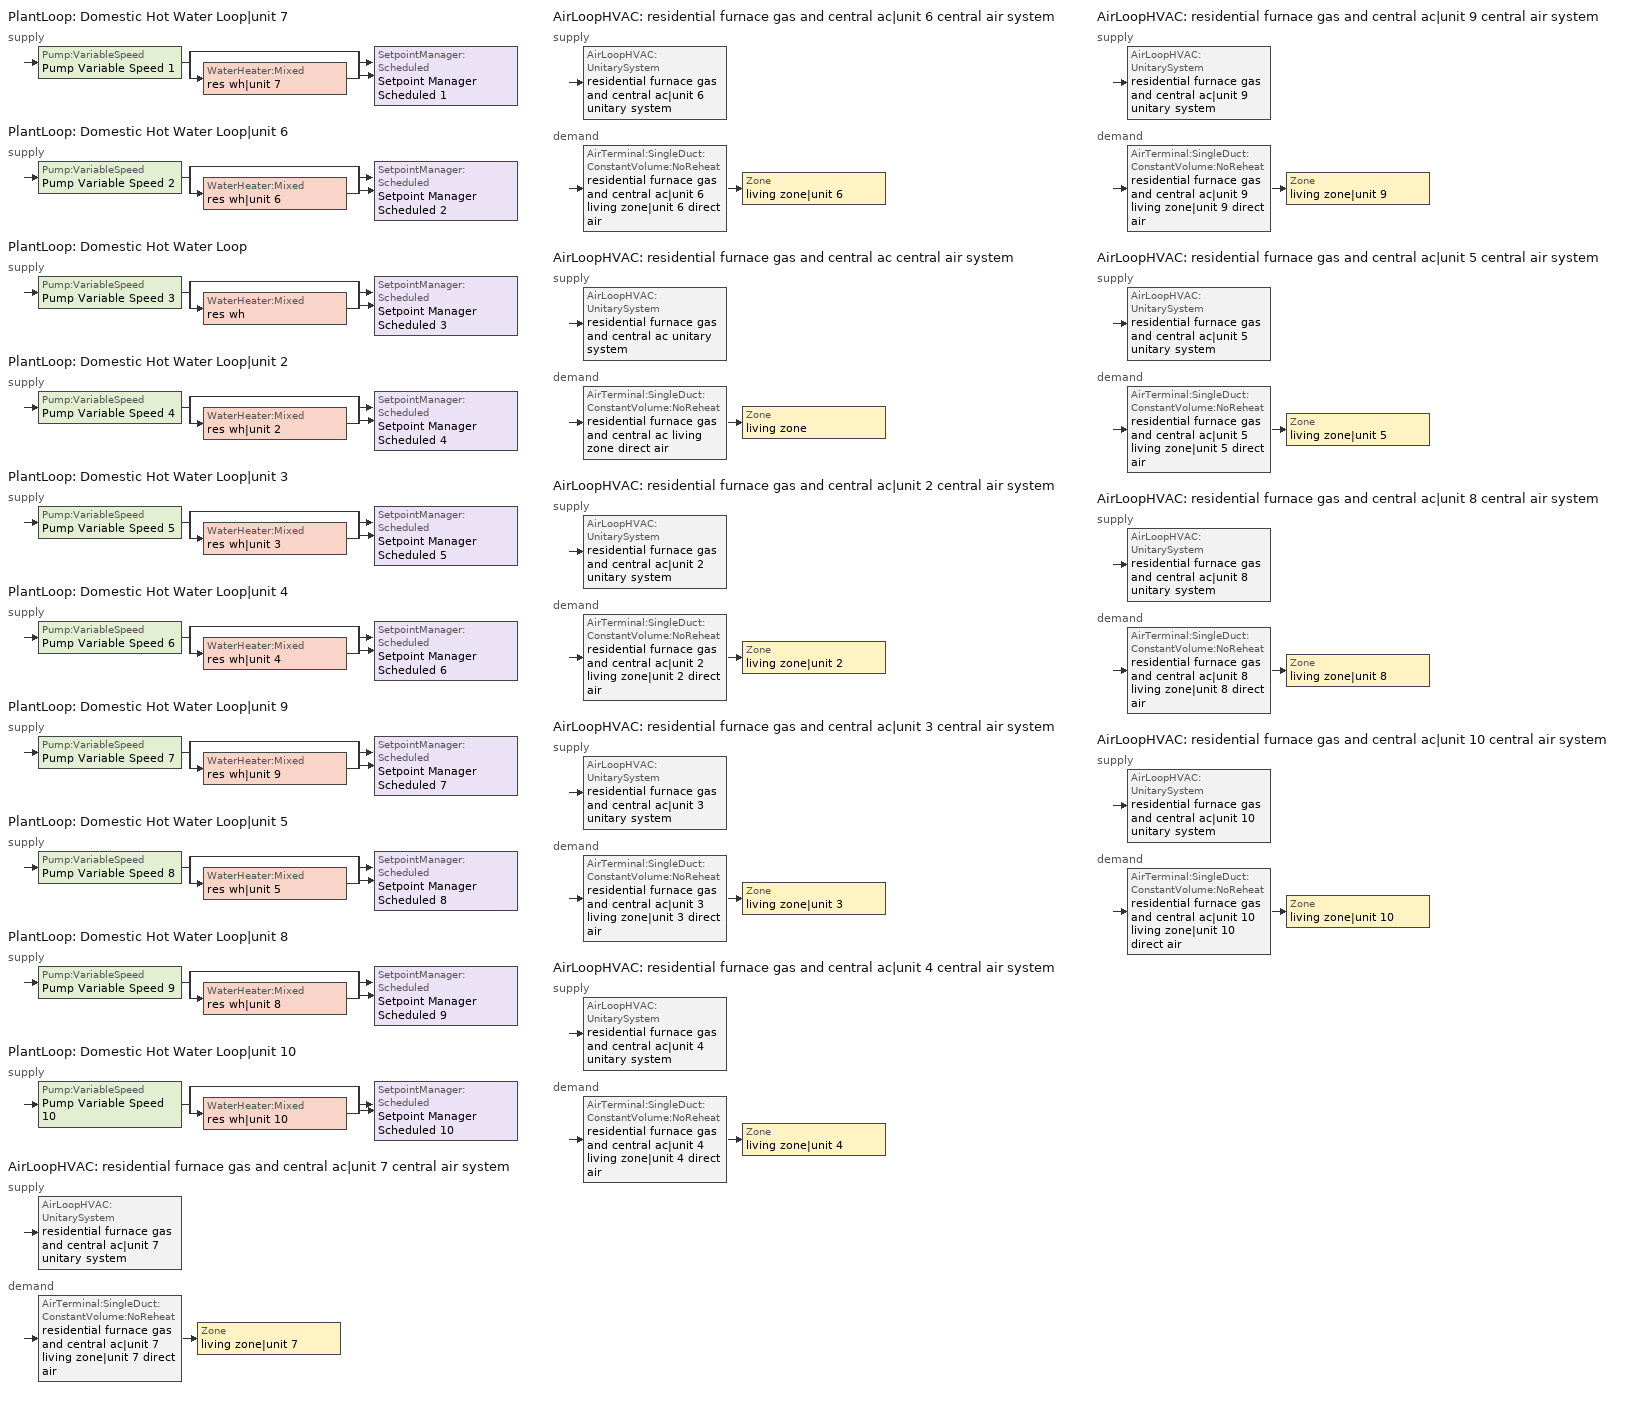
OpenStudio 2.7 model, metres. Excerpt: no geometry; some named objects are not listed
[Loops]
PlantLoop 'Domestic Hot Water Loop|unit 7'
 supply: Pump:VariableSpeed 'Pump Variable Speed 1' > split
  | bypass
  | WaterHeater:Mixed 'res wh|unit 7'
  join > SetpointManager:Scheduled 'Setpoint Manager Scheduled 1'
PlantLoop 'Domestic Hot Water Loop|unit 6'
 supply: Pump:VariableSpeed 'Pump Variable Speed 2' > split
  | bypass
  | WaterHeater:Mixed 'res wh|unit 6'
  join > SetpointManager:Scheduled 'Setpoint Manager Scheduled 2'
PlantLoop 'Domestic Hot Water Loop'
 supply: Pump:VariableSpeed 'Pump Variable Speed 3' > split
  | bypass
  | WaterHeater:Mixed 'res wh'
  join > SetpointManager:Scheduled 'Setpoint Manager Scheduled 3'
PlantLoop 'Domestic Hot Water Loop|unit 2'
 supply: Pump:VariableSpeed 'Pump Variable Speed 4' > split
  | bypass
  | WaterHeater:Mixed 'res wh|unit 2'
  join > SetpointManager:Scheduled 'Setpoint Manager Scheduled 4'
PlantLoop 'Domestic Hot Water Loop|unit 3'
 supply: Pump:VariableSpeed 'Pump Variable Speed 5' > split
  | bypass
  | WaterHeater:Mixed 'res wh|unit 3'
  join > SetpointManager:Scheduled 'Setpoint Manager Scheduled 5'
PlantLoop 'Domestic Hot Water Loop|unit 4'
 supply: Pump:VariableSpeed 'Pump Variable Speed 6' > split
  | bypass
  | WaterHeater:Mixed 'res wh|unit 4'
  join > SetpointManager:Scheduled 'Setpoint Manager Scheduled 6'
PlantLoop 'Domestic Hot Water Loop|unit 9'
 supply: Pump:VariableSpeed 'Pump Variable Speed 7' > split
  | bypass
  | WaterHeater:Mixed 'res wh|unit 9'
  join > SetpointManager:Scheduled 'Setpoint Manager Scheduled 7'
PlantLoop 'Domestic Hot Water Loop|unit 5'
 supply: Pump:VariableSpeed 'Pump Variable Speed 8' > split
  | bypass
  | WaterHeater:Mixed 'res wh|unit 5'
  join > SetpointManager:Scheduled 'Setpoint Manager Scheduled 8'
PlantLoop 'Domestic Hot Water Loop|unit 8'
 supply: Pump:VariableSpeed 'Pump Variable Speed 9' > split
  | bypass
  | WaterHeater:Mixed 'res wh|unit 8'
  join > SetpointManager:Scheduled 'Setpoint Manager Scheduled 9'
PlantLoop 'Domestic Hot Water Loop|unit 10'
 supply: Pump:VariableSpeed 'Pump Variable Speed 10' > split
  | bypass
  | WaterHeater:Mixed 'res wh|unit 10'
  join > SetpointManager:Scheduled 'Setpoint Manager Scheduled 10'
AirLoopHVAC 'residential furnace gas and central ac|unit 7 central air system'
 supply: AirLoopHVAC:UnitarySystem 'residential furnace gas and central ac|unit 7 unitary system'
 demand: AirTerminal:SingleDuct:ConstantVolume:NoReheat 'residential furnace gas and central ac|unit 7 living zone|unit 7 direct air' > Zone 'living zone|unit 7'
AirLoopHVAC 'residential furnace gas and central ac|unit 6 central air system'
 supply: AirLoopHVAC:UnitarySystem 'residential furnace gas and central ac|unit 6 unitary system'
 demand: AirTerminal:SingleDuct:ConstantVolume:NoReheat 'residential furnace gas and central ac|unit 6 living zone|unit 6 direct air' > Zone 'living zone|unit 6'
AirLoopHVAC 'residential furnace gas and central ac central air system'
 supply: AirLoopHVAC:UnitarySystem 'residential furnace gas and central ac unitary system'
 demand: AirTerminal:SingleDuct:ConstantVolume:NoReheat 'residential furnace gas and central ac living zone direct air' > Zone 'living zone'
AirLoopHVAC 'residential furnace gas and central ac|unit 2 central air system'
 supply: AirLoopHVAC:UnitarySystem 'residential furnace gas and central ac|unit 2 unitary system'
 demand: AirTerminal:SingleDuct:ConstantVolume:NoReheat 'residential furnace gas and central ac|unit 2 living zone|unit 2 direct air' > Zone 'living zone|unit 2'
AirLoopHVAC 'residential furnace gas and central ac|unit 3 central air system'
 supply: AirLoopHVAC:UnitarySystem 'residential furnace gas and central ac|unit 3 unitary system'
 demand: AirTerminal:SingleDuct:ConstantVolume:NoReheat 'residential furnace gas and central ac|unit 3 living zone|unit 3 direct air' > Zone 'living zone|unit 3'
AirLoopHVAC 'residential furnace gas and central ac|unit 4 central air system'
 supply: AirLoopHVAC:UnitarySystem 'residential furnace gas and central ac|unit 4 unitary system'
 demand: AirTerminal:SingleDuct:ConstantVolume:NoReheat 'residential furnace gas and central ac|unit 4 living zone|unit 4 direct air' > Zone 'living zone|unit 4'
AirLoopHVAC 'residential furnace gas and central ac|unit 9 central air system'
 supply: AirLoopHVAC:UnitarySystem 'residential furnace gas and central ac|unit 9 unitary system'
 demand: AirTerminal:SingleDuct:ConstantVolume:NoReheat 'residential furnace gas and central ac|unit 9 living zone|unit 9 direct air' > Zone 'living zone|unit 9'
AirLoopHVAC 'residential furnace gas and central ac|unit 5 central air system'
 supply: AirLoopHVAC:UnitarySystem 'residential furnace gas and central ac|unit 5 unitary system'
 demand: AirTerminal:SingleDuct:ConstantVolume:NoReheat 'residential furnace gas and central ac|unit 5 living zone|unit 5 direct air' > Zone 'living zone|unit 5'
AirLoopHVAC 'residential furnace gas and central ac|unit 8 central air system'
 supply: AirLoopHVAC:UnitarySystem 'residential furnace gas and central ac|unit 8 unitary system'
 demand: AirTerminal:SingleDuct:ConstantVolume:NoReheat 'residential furnace gas and central ac|unit 8 living zone|unit 8 direct air' > Zone 'living zone|unit 8'
AirLoopHVAC 'residential furnace gas and central ac|unit 10 central air system'
 supply: AirLoopHVAC:UnitarySystem 'residential furnace gas and central ac|unit 10 unitary system'
 demand: AirTerminal:SingleDuct:ConstantVolume:NoReheat 'residential furnace gas and central ac|unit 10 living zone|unit 10 direct air' > Zone 'living zone|unit 10'
[Sizing:Zone] Zone Cooling Design Supply Air Temperature Input Method=SupplyAirTemperature; Zone Cooling Design Supply Air Temperature {C}=14; Zone Cooling Design Supply Air Temperature Difference {deltaC}=11.11; Zone Heating Design Supply Air Temperature Input Method=SupplyAirTemperature; Zone Heating Design Supply Air Temperature {C}=40; Zone Heating Design Supply Air Temperature Difference {deltaC}=11.11; Zone Cooling Design Supply Air Humidity Ratio {kg-H2O/kg-air}=0.0085; Zone Heating Design Supply Air Humidity Ratio {kg-H2O/kg-air}=0.008; Cooling Design Air Flow Method=DesignDay; Heating Design Air Flow Method=DesignDay; Account for Dedicated Outdoor Air System=No; Dedicated Outdoor Air System Control Strategy=NeutralSupplyAir; Dedicated Outdoor Air Low Setpoint Temperature for Design {C}=autosize; Dedicated Outdoor Air High Setpoint Temperature for Design {C}=autosize
living zone; living zone|unit 2; living zone|unit 3; living zone|unit 4; living zone|unit 5; living zone|unit 6; living zone|unit 7; living zone|unit 8; living zone|unit 9; living zone|unit 10
[Zone equipment]
living zone: residential furnace gas and central ac living zone direct air
living zone|unit 2: residential furnace gas and central ac|unit 2 living zone|unit 2 direct air
living zone|unit 3: residential furnace gas and central ac|unit 3 living zone|unit 3 direct air
living zone|unit 4: residential furnace gas and central ac|unit 4 living zone|unit 4 direct air
living zone|unit 5: residential furnace gas and central ac|unit 5 living zone|unit 5 direct air
living zone|unit 6: residential furnace gas and central ac|unit 6 living zone|unit 6 direct air
living zone|unit 7: residential furnace gas and central ac|unit 7 living zone|unit 7 direct air
living zone|unit 8: residential furnace gas and central ac|unit 8 living zone|unit 8 direct air
living zone|unit 9: residential furnace gas and central ac|unit 9 living zone|unit 9 direct air
living zone|unit 10: residential furnace gas and central ac|unit 10 living zone|unit 10 direct air
[PlantLoop] Glycol Concentration=0; Maximum Loop Flow Rate {m3/s}=0.01; Plant Loop Volume {m3}=0.003; Load Distribution Scheme=Optimal
Domestic Hot Water Loop|unit 7; Domestic Hot Water Loop|unit 6; Domestic Hot Water Loop; Domestic Hot Water Loop|unit 2; Domestic Hot Water Loop|unit 3; Domestic Hot Water Loop|unit 4; Domestic Hot Water Loop|unit 9; Domestic Hot Water Loop|unit 5; Domestic Hot Water Loop|unit 8; Domestic Hot Water Loop|unit 10
[Sizing:Plant] Loop Type=Heating; Design Loop Exit Temperature {C}=52.6667; Loop Design Temperature Difference {deltaC}=5.55556; Sizing Option=NonCoincident; Zone Timesteps in Averaging Window=1; Coincident Sizing Factor Mode=None
Domestic Hot Water Loop|unit 7; Domestic Hot Water Loop|unit 6; Domestic Hot Water Loop; Domestic Hot Water Loop|unit 2; Domestic Hot Water Loop|unit 3; Domestic Hot Water Loop|unit 4; Domestic Hot Water Loop|unit 9; Domestic Hot Water Loop|unit 5; Domestic Hot Water Loop|unit 8; Domestic Hot Water Loop|unit 10
[Pump:VariableSpeed] Rated Flow Rate {m3/s}=0.01; Rated Pump Head {Pa}=1; Rated Power Consumption {W}=0; Motor Efficiency=1; Fraction of Motor Inefficiencies to Fluid Stream=0; Coefficient 1 of the Part Load Performance Curve=0; Coefficient 2 of the Part Load Performance Curve=1; Coefficient 3 of the Part Load Performance Curve=0; Coefficient 4 of the Part Load Performance Curve=0; Pump Control Type=Intermittent; Skin Loss Radiative Fraction=0.5; Design Power Sizing Method=PowerPerFlowPerPressure; Design Electric Power per Unit Flow Rate {W/(m3/s)}=348701.1; Design Shaft Power per Unit Flow Rate per Unit Head {W-s/m3-Pa}=1.28205; Design Minimum Flow Rate Fraction=0
Pump Variable Speed 1; Pump Variable Speed 2; Pump Variable Speed 3; Pump Variable Speed 4; Pump Variable Speed 5; Pump Variable Speed 6; Pump Variable Speed 7; Pump Variable Speed 8; Pump Variable Speed 9; Pump Variable Speed 10
[SetpointManager:Scheduled] Control Variable=Temperature
Name | Schedule
Setpoint Manager Scheduled 1 | dhw temp
Setpoint Manager Scheduled 2 | dhw temp 1
Setpoint Manager Scheduled 3 | dhw temp 2
Setpoint Manager Scheduled 4 | dhw temp 3
Setpoint Manager Scheduled 5 | dhw temp 4
Setpoint Manager Scheduled 6 | dhw temp 5
Setpoint Manager Scheduled 7 | dhw temp 6
Setpoint Manager Scheduled 8 | dhw temp 7
Setpoint Manager Scheduled 9 | dhw temp 8
Setpoint Manager Scheduled 10 | dhw temp 9
[WaterHeater:Mixed] Tank Volume {m3}=0.107884; Deadband Temperature Difference {deltaC}=2; Maximum Temperature Limit {C}=99; Heater Control Type=Cycle; Heater Maximum Capacity {W}=11722.8; Heater Minimum Capacity {W}=0; Heater Fuel Type=NaturalGas; Heater Thermal Efficiency=0.773298; Off Cycle Parasitic Fuel Consumption Rate {W}=0; Off Cycle Parasitic Fuel Type=Electricity; Off Cycle Parasitic Heat Fraction to Tank=0; On Cycle Parasitic Fuel Consumption Rate {W}=0; On Cycle Parasitic Fuel Type=Electricity; On Cycle Parasitic Heat Fraction to Tank=0; Ambient Temperature Indicator=ThermalZone; Off Cycle Loss Coefficient to Ambient Temperature {W/K}=4.15693; Off Cycle Loss Fraction to Thermal Zone=0.64; On Cycle Loss Coefficient to Ambient Temperature {W/K}=4.15693; On Cycle Loss Fraction to Thermal Zone=1; Use Side Effectiveness=1; Source Side Effectiveness=1; Use Side Design Flow Rate {m3/s}=autosize; Source Side Design Flow Rate {m3/s}=autosize; Indirect Water Heating Recovery Time {hr}=1.5; Source Side Flow Control Mode=IndirectHeatPrimarySetpoint
Name | Setpoint Temperature Schedule | Ambient Temperature Thermal Zone
res wh|unit 7 | WH Setpoint Temp | living zone|unit 7
res wh|unit 6 | WH Setpoint Temp 1 | living zone|unit 6
res wh | WH Setpoint Temp 2 | living zone
res wh|unit 2 | WH Setpoint Temp 3 | living zone|unit 2
res wh|unit 3 | WH Setpoint Temp 4 | living zone|unit 3
res wh|unit 4 | WH Setpoint Temp 5 | living zone|unit 4
res wh|unit 9 | WH Setpoint Temp 6 | living zone|unit 9
res wh|unit 5 | WH Setpoint Temp 7 | living zone|unit 5
res wh|unit 8 | WH Setpoint Temp 8 | living zone|unit 8
res wh|unit 10 | WH Setpoint Temp 9 | living zone|unit 10
[Coil:Cooling:DX:SingleSpeed] Availability Schedule=residential cooling season; Rated Total Cooling Capacity {W}=autosize; Rated Sensible Heat Ratio=0.740403; Rated COP {W/W}=3.95054; Rated Air Flow Rate {m3/s}=autosize; Rated Evaporator Fan Power Per Volume Flow Rate {W/(m3/s)}=773.391; Nominal Time for Condensate Removal to Begin {s}=1000; Ratio of Initial Moisture Evaporation Rate and Steady State Latent Capacity=1.5; Maximum Cycling Rate {cycles/hr}=3; Latent Capacity Time Constant {s}=45; Condenser Type=AirCooled; Evaporative Condenser Effectiveness=0; Evaporative Condenser Air Flow Rate {m3/s}=Autosize; Evaporative Condenser Pump Rated Power Consumption {W}=Autosize; Crankcase Heater Capacity {W}=0; Maximum Outdoor Dry-Bulb Temperature for Crankcase Heater Operation {C}=12.7778; Basin Heater Capacity {W/K}=0; Basin Heater Setpoint Temperature {C}=10
Name | Total Cooling Capacity Function of Temperature Curve | Total Cooling Capacity Function of Flow Fraction Curve | Energy Input Ratio Function of Temperature Curve | Energy Input Ratio Function of Flow Fraction Curve | Part Load Fraction Correlation Curve
residential central ac|unit 7 cooling coil | Cool-Cap-fT1 | Cool-Cap-fFF1 | Cool-EIR-fT1 | Cool-EIR-fFF1 | Cool-PLF-fPLR1
residential central ac|unit 6 cooling coil | Cool-Cap-fT1 1 | Cool-Cap-fFF1 1 | Cool-EIR-fT1 1 | Cool-EIR-fFF1 1 | Cool-PLF-fPLR1 1
residential central ac cooling coil | Cool-Cap-fT1 2 | Cool-Cap-fFF1 2 | Cool-EIR-fT1 2 | Cool-EIR-fFF1 2 | Cool-PLF-fPLR1 2
residential central ac|unit 2 cooling coil | Cool-Cap-fT1 3 | Cool-Cap-fFF1 3 | Cool-EIR-fT1 3 | Cool-EIR-fFF1 3 | Cool-PLF-fPLR1 3
residential central ac|unit 3 cooling coil | Cool-Cap-fT1 4 | Cool-Cap-fFF1 4 | Cool-EIR-fT1 4 | Cool-EIR-fFF1 4 | Cool-PLF-fPLR1 4
residential central ac|unit 4 cooling coil | Cool-Cap-fT1 5 | Cool-Cap-fFF1 5 | Cool-EIR-fT1 5 | Cool-EIR-fFF1 5 | Cool-PLF-fPLR1 5
residential central ac|unit 9 cooling coil | Cool-Cap-fT1 6 | Cool-Cap-fFF1 6 | Cool-EIR-fT1 6 | Cool-EIR-fFF1 6 | Cool-PLF-fPLR1 6
residential central ac|unit 5 cooling coil | Cool-Cap-fT1 7 | Cool-Cap-fFF1 7 | Cool-EIR-fT1 7 | Cool-EIR-fFF1 7 | Cool-PLF-fPLR1 7
residential central ac|unit 8 cooling coil | Cool-Cap-fT1 8 | Cool-Cap-fFF1 8 | Cool-EIR-fT1 8 | Cool-EIR-fFF1 8 | Cool-PLF-fPLR1 8
residential central ac|unit 10 cooling coil | Cool-Cap-fT1 9 | Cool-Cap-fFF1 9 | Cool-EIR-fT1 9 | Cool-EIR-fFF1 9 | Cool-PLF-fPLR1 9
[Coil:Heating:Gas] Availability Schedule=residential heating season; Gas Burner Efficiency=0.8; Nominal Capacity {W}=AutoSize; Parasitic Electric Load {W}=76; Parasitic Gas Load {W}=0; Fuel Type=NaturalGas
residential furnace gas|unit 7 heating coil; residential furnace gas|unit 6 heating coil; residential furnace gas heating coil; residential furnace gas|unit 2 heating coil; residential furnace gas|unit 3 heating coil; residential furnace gas|unit 4 heating coil; residential furnace gas|unit 9 heating coil; residential furnace gas|unit 5 heating coil; residential furnace gas|unit 8 heating coil; residential furnace gas|unit 10 heating coil
[Fan:OnOff] Availability Schedule=Always On Discrete; Fan Total Efficiency=0.75; Pressure Rise {Pa}=794.58; Maximum Flow Rate {m3/s}=autosize; Motor Efficiency=1; Motor In Airstream Fraction=1
Name | Fan Power Ratio Function of Speed Ratio Curve | Fan Efficiency Ratio Function of Speed Ratio Curve
residential furnace gas and central ac|unit 7 supply fan | Fan On Off Power Curve 10 | Fan On Off Efficiency Curve 10
residential furnace gas and central ac|unit 6 supply fan | Fan On Off Power Curve 11 | Fan On Off Efficiency Curve 11
residential furnace gas and central ac supply fan | Fan On Off Power Curve 12 | Fan On Off Efficiency Curve 12
residential furnace gas and central ac|unit 2 supply fan | Fan On Off Power Curve 13 | Fan On Off Efficiency Curve 13
residential furnace gas and central ac|unit 3 supply fan | Fan On Off Power Curve 14 | Fan On Off Efficiency Curve 14
residential furnace gas and central ac|unit 4 supply fan | Fan On Off Power Curve 15 | Fan On Off Efficiency Curve 15
residential furnace gas and central ac|unit 9 supply fan | Fan On Off Power Curve 16 | Fan On Off Efficiency Curve 16
residential furnace gas and central ac|unit 5 supply fan | Fan On Off Power Curve 17 | Fan On Off Efficiency Curve 17
residential furnace gas and central ac|unit 8 supply fan | Fan On Off Power Curve 18 | Fan On Off Efficiency Curve 18
residential furnace gas and central ac|unit 10 supply fan | Fan On Off Power Curve 19 | Fan On Off Efficiency Curve 19
[AirLoopHVAC:UnitarySystem] Control Type=Load; Dehumidification Control Type=None; Availability Schedule=Always On Discrete; Fan Placement=BlowThrough; Supply Air Fan Operating Mode Schedule=Always Off Discrete; DX Heating Coil Sizing Ratio=1; Use DOAS DX Cooling Coil=No; DOAS DX Cooling Coil Leaving Minimum Air Temperature {C}=2; Latent Load Control=SensibleOnlyLoadControl; Supply Air Flow Rate During Cooling Operation {m3/s}=autosize; Supply Air Flow Rate During Heating Operation {m3/s}=autosize; Supply Air Flow Rate When No Cooling or Heating is Required {m3/s}=0; Maximum Supply Air Temperature {C}=48.8889; Maximum Outdoor Dry-Bulb Temperature for Supplemental Heater Operation {C}=21; Maximum Cycling Rate {cycles/hr}=2.5; Heat Pump Time Constant {s}=60; Fraction of On-Cycle Power Use=0.01; Heat Pump Fan Delay Time {s}=60; Ancilliary On-Cycle Electric Power {W}=0; Ancilliary Off-Cycle Electric Power {W}=0
Name | Controlling Zone or Thermostat Location | Supply Fan | Heating Coil | Cooling Coil
residential furnace gas and central ac|unit 7 unitary system | living zone|unit 7 | residential furnace gas and central ac|unit 7 supply fan | residential furnace gas|unit 7 heating coil | residential central ac|unit 7 cooling coil
residential furnace gas and central ac|unit 6 unitary system | living zone|unit 6 | residential furnace gas and central ac|unit 6 supply fan | residential furnace gas|unit 6 heating coil | residential central ac|unit 6 cooling coil
residential furnace gas and central ac unitary system | living zone | residential furnace gas and central ac supply fan | residential furnace gas heating coil | residential central ac cooling coil
residential furnace gas and central ac|unit 2 unitary system | living zone|unit 2 | residential furnace gas and central ac|unit 2 supply fan | residential furnace gas|unit 2 heating coil | residential central ac|unit 2 cooling coil
residential furnace gas and central ac|unit 3 unitary system | living zone|unit 3 | residential furnace gas and central ac|unit 3 supply fan | residential furnace gas|unit 3 heating coil | residential central ac|unit 3 cooling coil
residential furnace gas and central ac|unit 4 unitary system | living zone|unit 4 | residential furnace gas and central ac|unit 4 supply fan | residential furnace gas|unit 4 heating coil | residential central ac|unit 4 cooling coil
residential furnace gas and central ac|unit 9 unitary system | living zone|unit 9 | residential furnace gas and central ac|unit 9 supply fan | residential furnace gas|unit 9 heating coil | residential central ac|unit 9 cooling coil
residential furnace gas and central ac|unit 5 unitary system | living zone|unit 5 | residential furnace gas and central ac|unit 5 supply fan | residential furnace gas|unit 5 heating coil | residential central ac|unit 5 cooling coil
residential furnace gas and central ac|unit 8 unitary system | living zone|unit 8 | residential furnace gas and central ac|unit 8 supply fan | residential furnace gas|unit 8 heating coil | residential central ac|unit 8 cooling coil
residential furnace gas and central ac|unit 10 unitary system | living zone|unit 10 | residential furnace gas and central ac|unit 10 supply fan | residential furnace gas|unit 10 heating coil | residential central ac|unit 10 cooling coil
[AirLoopHVAC] Availability Schedule=Always On Discrete; Design Supply Air Flow Rate {m3/s}=AutoSize
residential furnace gas and central ac|unit 7 central air system; residential furnace gas and central ac|unit 6 central air system; residential furnace gas and central ac central air system; residential furnace gas and central ac|unit 2 central air system; residential furnace gas and central ac|unit 3 central air system; residential furnace gas and central ac|unit 4 central air system; residential furnace gas and central ac|unit 9 central air system; residential furnace gas and central ac|unit 5 central air system; residential furnace gas and central ac|unit 8 central air system; residential furnace gas and central ac|unit 10 central air system
[Sizing:System] Type of Load to Size On=Sensible; Design Outdoor Air Flow Rate {m3/s}=Autosize; Central Heating Maximum System Air Flow Ratio=0.3; Preheat Design Temperature {C}=7; Preheat Design Humidity Ratio {kg-H2O/kg-Air}=0.008; Precool Design Temperature {C}=12.8; Precool Design Humidity Ratio {kg-H2O/kg-Air}=0.008; Central Cooling Design Supply Air Temperature {C}=12.8; Central Heating Design Supply Air Temperature {C}=16.7; Sizing Option=NonCoincident; 100% Outdoor Air in Cooling=Yes; 100% Outdoor Air in Heating=Yes; Central Cooling Design Supply Air Humidity Ratio {kg-H2O/kg-Air}=0.0085; Central Heating Design Supply Air Humidity Ratio {kg-H2O/kg-Air}=0.008; Cooling Design Air Flow Method=DesignDay; Cooling Design Air Flow Rate {m3/s}=0; Heating Design Air Flow Method=DesignDay; Heating Design Air Flow Rate {m3/s}=0; System Outdoor Air Method=ZoneSum; Zone Maximum Outdoor Air Fraction=1; Cooling Supply Air Flow Rate Per Floor Area {m3/s-m2}=0.00996765; Cooling Fraction of Autosized Cooling Supply Air Flow Rate=1; Cooling Supply Air Flow Rate Per Unit Cooling Capacity {m3/s-W}=3.94755e-05; Heating Supply Air Flow Rate Per Floor Area {m3/s-m2}=0.00996765; Heating Fraction of Autosized Heating Supply Air Flow Rate=1; Heating Fraction of Autosized Cooling Supply Air Flow Rate=1; Heating Supply Air Flow Rate Per Unit Heating Capacity {m3/s-W}=3.15882e-05; Cooling Design Capacity Method=CoolingDesignCapacity; Cooling Design Capacity {W}=autosize; Cooling Design Capacity Per Floor Area {W/m2}=234.7; Fraction of Autosized Cooling Design Capacity=1; Heating Design Capacity Method=HeatingDesignCapacity; Heating Design Capacity {W}=autosize; Heating Design Capacity Per Floor Area {W/m2}=157; Fraction of Autosized Heating Design Capacity=1; Central Cooling Capacity Control Method=OnOff
residential furnace gas and central ac|unit 7 central air system; residential furnace gas and central ac|unit 6 central air system; residential furnace gas and central ac central air system; residential furnace gas and central ac|unit 2 central air system; residential furnace gas and central ac|unit 3 central air system; residential furnace gas and central ac|unit 4 central air system; residential furnace gas and central ac|unit 9 central air system; residential furnace gas and central ac|unit 5 central air system; residential furnace gas and central ac|unit 8 central air system; residential furnace gas and central ac|unit 10 central air system
[AirTerminal:SingleDuct:ConstantVolume:NoReheat] Availability Schedule=Always On Discrete; Maximum Air Flow Rate {m3/s}=AutoSize
residential furnace gas and central ac|unit 7 living zone|unit 7 direct air; residential furnace gas and central ac|unit 6 living zone|unit 6 direct air; residential furnace gas and central ac living zone direct air; residential furnace gas and central ac|unit 2 living zone|unit 2 direct air; residential furnace gas and central ac|unit 3 living zone|unit 3 direct air; residential furnace gas and central ac|unit 4 living zone|unit 4 direct air; residential furnace gas and central ac|unit 9 living zone|unit 9 direct air; residential furnace gas and central ac|unit 5 living zone|unit 5 direct air; residential furnace gas and central ac|unit 8 living zone|unit 8 direct air; residential furnace gas and central ac|unit 10 living zone|unit 10 direct air
[EnergyManagementSystem:Sensor]
Name | Output Variable or Output Meter Index Key | Output Variable or Output Meter
res_af_7_tin_s | living zone|unit 7 | Zone Mean Air Temperature
res_af_7_tt_s | living zone|unit 7 | Zone Outdoor Air Drybulb Temperature
res_ds_7_win_s | living zone|unit 7 | Zone Mean Air Humidity Ratio
res_ds_7_fan_rtf_s | residential furnace gas and central ac|unit 7 supply fan | Fan Runtime Fraction
res_af_6_tin_s | living zone|unit 6 | Zone Mean Air Temperature
res_af_6_tt_s | living zone|unit 6 | Zone Outdoor Air Drybulb Temperature
res_ds_6_win_s | living zone|unit 6 | Zone Mean Air Humidity Ratio
res_ds_6_fan_rtf_s | residential furnace gas and central ac|unit 6 supply fan | Fan Runtime Fraction
res_af_1_tin_s | living zone | Zone Mean Air Temperature
res_af_1_tt_s | living zone | Zone Outdoor Air Drybulb Temperature
res_ds_1_win_s | living zone | Zone Mean Air Humidity Ratio
res_ds_1_fan_rtf_s | residential furnace gas and central ac supply fan | Fan Runtime Fraction
res_af_2_tin_s | living zone|unit 2 | Zone Mean Air Temperature
res_af_2_tt_s | living zone|unit 2 | Zone Outdoor Air Drybulb Temperature
res_ds_2_win_s | living zone|unit 2 | Zone Mean Air Humidity Ratio
res_ds_2_fan_rtf_s | residential furnace gas and central ac|unit 2 supply fan | Fan Runtime Fraction
res_af_3_tin_s | living zone|unit 3 | Zone Mean Air Temperature
res_af_3_tt_s | living zone|unit 3 | Zone Outdoor Air Drybulb Temperature
res_ds_3_win_s | living zone|unit 3 | Zone Mean Air Humidity Ratio
res_ds_3_fan_rtf_s | residential furnace gas and central ac|unit 3 supply fan | Fan Runtime Fraction
res_af_4_tin_s | living zone|unit 4 | Zone Mean Air Temperature
res_af_4_tt_s | living zone|unit 4 | Zone Outdoor Air Drybulb Temperature
res_ds_4_win_s | living zone|unit 4 | Zone Mean Air Humidity Ratio
res_ds_4_fan_rtf_s | residential furnace gas and central ac|unit 4 supply fan | Fan Runtime Fraction
res_af_9_tin_s | living zone|unit 9 | Zone Mean Air Temperature
res_af_9_tt_s | living zone|unit 9 | Zone Outdoor Air Drybulb Temperature
res_ds_9_win_s | living zone|unit 9 | Zone Mean Air Humidity Ratio
res_ds_9_fan_rtf_s | residential furnace gas and central ac|unit 9 supply fan | Fan Runtime Fraction
res_af_5_tin_s | living zone|unit 5 | Zone Mean Air Temperature
res_af_5_tt_s | living zone|unit 5 | Zone Outdoor Air Drybulb Temperature
res_ds_5_win_s | living zone|unit 5 | Zone Mean Air Humidity Ratio
res_ds_5_fan_rtf_s | residential furnace gas and central ac|unit 5 supply fan | Fan Runtime Fraction
res_af_8_tin_s | living zone|unit 8 | Zone Mean Air Temperature
res_af_8_tt_s | living zone|unit 8 | Zone Outdoor Air Drybulb Temperature
res_ds_8_win_s | living zone|unit 8 | Zone Mean Air Humidity Ratio
res_ds_8_fan_rtf_s | residential furnace gas and central ac|unit 8 supply fan | Fan Runtime Fraction
res_af_10_tin_s | living zone|unit 10 | Zone Mean Air Temperature
res_af_10_tt_s | living zone|unit 10 | Zone Outdoor Air Drybulb Temperature
res_ds_10_win_s | living zone|unit 10 | Zone Mean Air Humidity Ratio
res_ds_10_fan_rtf_s | residential furnace gas and central ac|unit 10 supply fan | Fan Runtime Fraction
[EnergyManagementSystem:Actuator]
Name | Actuated Component | Actuated Component Type | Actuated Component Control Type
res_ds_3_sup_lat_lk_to_lv_equip_act | res ds_3 sup lat lk to lv equip | OtherEquipment | Power Level
res_ds_3_sup_d_cn_to_lv_equip_act | res ds_3 sup d cn to lv equip | OtherEquipment | Power Level
res_ds_3_sup_d_cn_to_ah_equip_act | res ds_3 sup d cn to ah equip | OtherEquipment | Power Level
res_ds_3_ret_d_cn_to_pl_equip_act | res ds_3 ret d cn to pl equip | OtherEquipment | Power Level
res_ds_3_ret_d_cn_to_ah_equip_act | res ds_3 ret d cn to ah equip | OtherEquipment | Power Level
res_ds_3_sup_s_lk_to_ah_equip_act | res ds_3 sup s lk to ah equip | OtherEquipment | Power Level
res_ds_3_sup_lat_lk_to_ah_equip_act | res ds_3 sup lat lk to ah equip | OtherEquipment | Power Level
res_ds_3_ret_s_lk_equip_act | res ds_3 ret s lk equip | OtherEquipment | Power Level
res_ds_3_ret_lat_lk_equip_act | res ds_3 ret lat lk equip | OtherEquipment | Power Level
res_ds_3_ah_to_liv_mix_act | res ds_3 ah to liv mix | ZoneMixing | Air Exchange Flow Rate
res_ds_3_liv_to_ah_mix_act | res ds_3 liv to ah mix | ZoneMixing | Air Exchange Flow Rate
res_infil_3_house_fan_act | res infil_3 house fan | ElectricEquipment | Electric Power Level
res_infil_3_range_fan_act | res infil_3 range fan | ElectricEquipment | Electric Power Level
res_infil_3_bath_fan_act | res infil_3 bath fan | ElectricEquipment | Electric Power Level
res_infil_3_flow_act | res infil_3 flow | Zone Infiltration | Air Exchange Flow Rate
res_nv_4_flow_act | res nv_4 flow | Zone Infiltration | Air Exchange Flow Rate
res_ds_4_sup_s_lk_to_lv_equip_act | res ds_4 sup s lk to lv equip | OtherEquipment | Power Level
res_ds_4_sup_lat_lk_to_lv_equip_act | res ds_4 sup lat lk to lv equip | OtherEquipment | Power Level
res_ds_4_sup_d_cn_to_lv_equip_act | res ds_4 sup d cn to lv equip | OtherEquipment | Power Level
res_ds_4_sup_d_cn_to_ah_equip_act | res ds_4 sup d cn to ah equip | OtherEquipment | Power Level
res_ds_4_ret_d_cn_to_pl_equip_act | res ds_4 ret d cn to pl equip | OtherEquipment | Power Level
res_ds_4_ret_d_cn_to_ah_equip_act | res ds_4 ret d cn to ah equip | OtherEquipment | Power Level
res_ds_4_sup_s_lk_to_ah_equip_act | res ds_4 sup s lk to ah equip | OtherEquipment | Power Level
res_ds_4_sup_lat_lk_to_ah_equip_act | res ds_4 sup lat lk to ah equip | OtherEquipment | Power Level
res_ds_4_ret_s_lk_equip_act | res ds_4 ret s lk equip | OtherEquipment | Power Level
res_ds_4_ret_lat_lk_equip_act | res ds_4 ret lat lk equip | OtherEquipment | Power Level
res_ds_4_ah_to_liv_mix_act | res ds_4 ah to liv mix | ZoneMixing | Air Exchange Flow Rate
res_ds_4_liv_to_ah_mix_act | res ds_4 liv to ah mix | ZoneMixing | Air Exchange Flow Rate
res_infil_4_house_fan_act | res infil_4 house fan | ElectricEquipment | Electric Power Level
res_infil_4_range_fan_act | res infil_4 range fan | ElectricEquipment | Electric Power Level
res_infil_4_bath_fan_act | res infil_4 bath fan | ElectricEquipment | Electric Power Level
res_infil_4_flow_act | res infil_4 flow | Zone Infiltration | Air Exchange Flow Rate
res_nv_9_flow_act | res nv_9 flow | Zone Infiltration | Air Exchange Flow Rate
res_ds_9_sup_s_lk_to_lv_equip_act | res ds_9 sup s lk to lv equip | OtherEquipment | Power Level
res_ds_9_sup_lat_lk_to_lv_equip_act | res ds_9 sup lat lk to lv equip | OtherEquipment | Power Level
res_ds_9_sup_d_cn_to_lv_equip_act | res ds_9 sup d cn to lv equip | OtherEquipment | Power Level
res_ds_9_sup_d_cn_to_ah_equip_act | res ds_9 sup d cn to ah equip | OtherEquipment | Power Level
res_ds_9_ret_d_cn_to_pl_equip_act | res ds_9 ret d cn to pl equip | OtherEquipment | Power Level
res_ds_9_ret_d_cn_to_ah_equip_act | res ds_9 ret d cn to ah equip | OtherEquipment | Power Level
res_ds_9_sup_s_lk_to_ah_equip_act | res ds_9 sup s lk to ah equip | OtherEquipment | Power Level
res_ds_9_sup_lat_lk_to_ah_equip_act | res ds_9 sup lat lk to ah equip | OtherEquipment | Power Level
res_ds_9_ret_s_lk_equip_act | res ds_9 ret s lk equip | OtherEquipment | Power Level
res_ds_9_ret_lat_lk_equip_act | res ds_9 ret lat lk equip | OtherEquipment | Power Level
res_ds_9_ah_to_liv_mix_act | res ds_9 ah to liv mix | ZoneMixing | Air Exchange Flow Rate
res_ds_9_liv_to_ah_mix_act | res ds_9 liv to ah mix | ZoneMixing | Air Exchange Flow Rate
res_infil_9_house_fan_act | res infil_9 house fan | ElectricEquipment | Electric Power Level
res_infil_9_range_fan_act | res infil_9 range fan | ElectricEquipment | Electric Power Level
res_infil_9_bath_fan_act | res infil_9 bath fan | ElectricEquipment | Electric Power Level
res_infil_9_flow_act | res infil_9 flow | Zone Infiltration | Air Exchange Flow Rate
res_nv_5_flow_act | res nv_5 flow | Zone Infiltration | Air Exchange Flow Rate
res_ds_5_sup_s_lk_to_lv_equip_act | res ds_5 sup s lk to lv equip | OtherEquipment | Power Level
res_ds_5_sup_lat_lk_to_lv_equip_act | res ds_5 sup lat lk to lv equip | OtherEquipment | Power Level
res_ds_5_sup_d_cn_to_lv_equip_act | res ds_5 sup d cn to lv equip | OtherEquipment | Power Level
res_ds_5_sup_d_cn_to_ah_equip_act | res ds_5 sup d cn to ah equip | OtherEquipment | Power Level
res_ds_5_ret_d_cn_to_pl_equip_act | res ds_5 ret d cn to pl equip | OtherEquipment | Power Level
res_ds_5_ret_d_cn_to_ah_equip_act | res ds_5 ret d cn to ah equip | OtherEquipment | Power Level
res_ds_5_sup_s_lk_to_ah_equip_act | res ds_5 sup s lk to ah equip | OtherEquipment | Power Level
res_ds_5_sup_lat_lk_to_ah_equip_act | res ds_5 sup lat lk to ah equip | OtherEquipment | Power Level
res_ds_5_ret_s_lk_equip_act | res ds_5 ret s lk equip | OtherEquipment | Power Level
res_ds_5_ret_lat_lk_equip_act | res ds_5 ret lat lk equip | OtherEquipment | Power Level
res_ds_5_ah_to_liv_mix_act | res ds_5 ah to liv mix | ZoneMixing | Air Exchange Flow Rate
res_ds_5_liv_to_ah_mix_act | res ds_5 liv to ah mix | ZoneMixing | Air Exchange Flow Rate
res_infil_5_house_fan_act | res infil_5 house fan | ElectricEquipment | Electric Power Level
res_infil_5_range_fan_act | res infil_5 range fan | ElectricEquipment | Electric Power Level
res_infil_5_bath_fan_act | res infil_5 bath fan | ElectricEquipment | Electric Power Level
res_infil_5_flow_act | res infil_5 flow | Zone Infiltration | Air Exchange Flow Rate
res_nv_8_flow_act | res nv_8 flow | Zone Infiltration | Air Exchange Flow Rate
res_ds_8_sup_s_lk_to_lv_equip_act | res ds_8 sup s lk to lv equip | OtherEquipment | Power Level
res_ds_8_sup_lat_lk_to_lv_equip_act | res ds_8 sup lat lk to lv equip | OtherEquipment | Power Level
res_ds_8_sup_d_cn_to_lv_equip_act | res ds_8 sup d cn to lv equip | OtherEquipment | Power Level
res_ds_8_sup_d_cn_to_ah_equip_act | res ds_8 sup d cn to ah equip | OtherEquipment | Power Level
res_ds_8_ret_d_cn_to_pl_equip_act | res ds_8 ret d cn to pl equip | OtherEquipment | Power Level
res_ds_8_ret_d_cn_to_ah_equip_act | res ds_8 ret d cn to ah equip | OtherEquipment | Power Level
res_ds_8_sup_s_lk_to_ah_equip_act | res ds_8 sup s lk to ah equip | OtherEquipment | Power Level
res_ds_8_sup_lat_lk_to_ah_equip_act | res ds_8 sup lat lk to ah equip | OtherEquipment | Power Level
res_ds_8_ret_s_lk_equip_act | res ds_8 ret s lk equip | OtherEquipment | Power Level
res_ds_8_ret_lat_lk_equip_act | res ds_8 ret lat lk equip | OtherEquipment | Power Level
res_ds_8_ah_to_liv_mix_act | res ds_8 ah to liv mix | ZoneMixing | Air Exchange Flow Rate
res_ds_8_liv_to_ah_mix_act | res ds_8 liv to ah mix | ZoneMixing | Air Exchange Flow Rate
res_infil_8_house_fan_act | res infil_8 house fan | ElectricEquipment | Electric Power Level
res_infil_8_range_fan_act | res infil_8 range fan | ElectricEquipment | Electric Power Level
res_infil_8_bath_fan_act | res infil_8 bath fan | ElectricEquipment | Electric Power Level
res_infil_8_flow_act | res infil_8 flow | Zone Infiltration | Air Exchange Flow Rate
res_nv_10_flow_act | res nv_10 flow | Zone Infiltration | Air Exchange Flow Rate
res_ds_10_sup_s_lk_to_lv_equip_act | res ds_10 sup s lk to lv equip | OtherEquipment | Power Level
res_ds_10_sup_lat_lk_to_lv_equip_act | res ds_10 sup lat lk to lv equip | OtherEquipment | Power Level
res_ds_10_sup_d_cn_to_lv_equip_act | res ds_10 sup d cn to lv equip | OtherEquipment | Power Level
res_ds_10_sup_d_cn_to_ah_equip_act | res ds_10 sup d cn to ah equip | OtherEquipment | Power Level
res_ds_10_ret_d_cn_to_pl_equip_act | res ds_10 ret d cn to pl equip | OtherEquipment | Power Level
res_ds_10_ret_d_cn_to_ah_equip_act | res ds_10 ret d cn to ah equip | OtherEquipment | Power Level
res_ds_10_sup_s_lk_to_ah_equip_act | res ds_10 sup s lk to ah equip | OtherEquipment | Power Level
res_ds_10_sup_lat_lk_to_ah_equip_act | res ds_10 sup lat lk to ah equip | OtherEquipment | Power Level
res_ds_10_ret_s_lk_equip_act | res ds_10 ret s lk equip | OtherEquipment | Power Level
res_ds_10_ret_lat_lk_equip_act | res ds_10 ret lat lk equip | OtherEquipment | Power Level
res_ds_10_ah_to_liv_mix_act | res ds_10 ah to liv mix | ZoneMixing | Air Exchange Flow Rate
res_ds_10_liv_to_ah_mix_act | res ds_10 liv to ah mix | ZoneMixing | Air Exchange Flow Rate
res_infil_10_house_fan_act | res infil_10 house fan | ElectricEquipment | Electric Power Level
res_infil_10_range_fan_act | res infil_10 range fan | ElectricEquipment | Electric Power Level
res_infil_10_bath_fan_act | res infil_10 bath fan | ElectricEquipment | Electric Power Level
res_infil_10_flow_act | res infil_10 flow | Zone Infiltration | Air Exchange Flow Rate
[EnergyManagementSystem:Program]
res_nv_7_program: Set Tdiff = res_af_7_tin_s-res_af_7_tt_s; Set dT = (@Abs Tdiff); Set pt = (@RhFnTdbWPb res_af_7_tt_s res_nv_wt_s res_nv_pb_s); Set NVA = 0.0; Set Cs = 0.00017926040778923255; Set Cw = 8.70903777141566e-05; Set MNV = 0.6292632575999891; Set MHR = 0.0115; Set MRH = 0.7; Set temp1 = (res_nv_7_nva_s*NVA); Set SGNV = temp1*((((Cs*dT)+(Cw*(res_af_vw_s^2)))^0.5)/1000); If (res_nv_wt_s<MHR) && (pt<MRH) && (res_af_7_tin_s>res_nv_7_sp_s); Set temp2 = (res_af_7_tin_s-res_nv_7_sp_s); Set NVadj1 = temp2/(res_af_7_tin_s-res_af_7_tt_s); Set NVadj2 = (@Min NVadj1 1); Set NVadj3 = (@Max NVadj2 0); Set NVadj = SGNV*NVadj3; Set res_nv_7_flow_act = (@Min NVadj MNV); Else; Set res_nv_7_flow_act = 0; EndIf
res_ds_7_program: Set res_ds_7_ah_mfr = res_ds_7_ah_mfr_s; Set res_ds_7_fan_rtf = res_ds_7_fan_rtf_s; Set res_ds_7_ah_vfr = res_ds_7_ah_vfr_s; Set res_ds_7_ah_tt = res_ds_7_ah_tt_s; Set res_ds_7_ah_wt = res_ds_7_ah_wt_s; Set res_ds_7_ra_t = res_ds_7_ra_t_s; Set res_ds_7_ra_w = res_ds_7_ra_w_s; Set res_ds_7_ah_t = res_ds_7_ah_t_s; Set res_ds_7_ah_w = res_ds_7_ah_w_s; Run res_ds_7_lk_subrout; Set res_ds_7_sup_s_lk_to_lv_equip_act = res_ds_7_sup_s_lk_to_lv; Set res_ds_7_sup_lat_lk_to_lv_equip_act = res_ds_7_sup_lat_lk_to_lv; Set res_ds_7_sup_d_cn_to_lv_equip_act = res_ds_7_sup_d_cn_to_lv; Set res_ds_7_sup_d_cn_to_ah_equip_act = res_ds_7_sup_d_cn_to_ah; Set res_ds_7_sup_s_lk_to_ah_equip_act = res_ds_7_sup_s_lk_to_ah; Set res_ds_7_sup_lat_lk_to_ah_equip_act = res_ds_7_sup_lat_lk_to_ah; Set res_ds_7_ret_s_lk_equip_act = res_ds_7_ret_s_lk; Set res_ds_7_ret_lat_lk_equip_act = res_ds_7_ret_lat_lk; Set res_ds_7_ret_d_cn_to_pl_equip_act = res_ds_7_ret_d_cn_to_pl; Set res_ds_7_ret_d_cn_to_ah_equip_act = res_ds_7_ret_d_cn_to_ah; Set res_ds_7_ah_to_liv_mix_act = res_ds_7_ah_to_liv; Set res_ds_7_liv_to_ah_mix_act = res_ds_7_liv_to_ah
res_infil_7_program: Set p_m = 0.14; Set p_s = 0.22; Set s_m = 270; Set s_s = 370; Set z_m = 9.99744; Set z_s = 4.8768; Set f_t = (((s_m/z_m)^p_m)*((z_s/s_s)^p_s)); Set Tdiff = res_af_7_tin_s-res_af_7_tt_s; Set dT = @Abs Tdiff; Set c = 0.0249; Set Cs = 0.0871; Set Cw = 0.1284; Set n = 0.67; Set sft = (f_t*0.7000000000000001); Set temp1 = ((c*Cw)*((sft*res_af_vw_s)^(2*n)))^2; Set Qn = (((c*Cs*(dT^n))^2)+temp1)^0.5; Set Tdiff = res_af_7_tin_s-res_af_7_tt_s; Set dT = @Abs Tdiff; Set QWHV = res_infil_7_wh_sch_s*0.0; Set Qrange = res_infil_7_range_sch_s*0.0472; Set Qdryer = 0.0; Set Qbath = res_infil_7_bath_sch_s*0.0354; Set QhpwhOut = 0; Set QhpwhIn = 0; Set QductsOut = res_ds_7_lk_ret_fan_equiv; Set QductsIn = res_ds_7_lk_sup_fan_equiv; Set Qout = Qrange+Qbath+Qdryer+QhpwhOut+QductsOut; Set Qin = QWHV+QhpwhIn+QductsIn; Set Qu = @Abs (Qout- Qin); Set Qb = (@Min Qout Qin); Set faneff_wh = 1; Set res_infil_7_house_fan_act = (QWHV*300)/faneff_wh; Set faneff_sp = 0.4719474432000001; Set res_infil_7_range_fan_act = (Qrange*300)/faneff_sp; Set res_infil_7_bath_fan_act = (Qbath*300)/faneff_sp; Set Q_acctd_for_elsewhere = QhpwhOut+QhpwhIn+QductsOut+QductsIn; Set res_infil_7_flow_act = (((Qu^2)+(Qn^2))^0.5)-Q_acctd_for_elsewhere; Set res_infil_7_flow_act = (@Max res_infil_7_flow_act 0)
res_nv_6_program: Set Tdiff = res_af_6_tin_s-res_af_6_tt_s; Set dT = (@Abs Tdiff); Set pt = (@RhFnTdbWPb res_af_6_tt_s res_nv_wt_s res_nv_pb_s); Set NVA = 0.0; Set Cs = 0.00017926040778923255; Set Cw = 8.70903777141566e-05; Set MNV = 0.6292632576000066; Set MHR = 0.0115; Set MRH = 0.7; Set temp1 = (res_nv_6_nva_s*NVA); Set SGNV = temp1*((((Cs*dT)+(Cw*(res_af_vw_s^2)))^0.5)/1000); If (res_nv_wt_s<MHR) && (pt<MRH) && (res_af_6_tin_s>res_nv_6_sp_s); Set temp2 = (res_af_6_tin_s-res_nv_6_sp_s); Set NVadj1 = temp2/(res_af_6_tin_s-res_af_6_tt_s); Set NVadj2 = (@Min NVadj1 1); Set NVadj3 = (@Max NVadj2 0); Set NVadj = SGNV*NVadj3; Set res_nv_6_flow_act = (@Min NVadj MNV); Else; Set res_nv_6_flow_act = 0; EndIf
res_ds_6_program: Set res_ds_6_ah_mfr = res_ds_6_ah_mfr_s; Set res_ds_6_fan_rtf = res_ds_6_fan_rtf_s; Set res_ds_6_ah_vfr = res_ds_6_ah_vfr_s; Set res_ds_6_ah_tt = res_ds_6_ah_tt_s; Set res_ds_6_ah_wt = res_ds_6_ah_wt_s; Set res_ds_6_ra_t = res_ds_6_ra_t_s; Set res_ds_6_ra_w = res_ds_6_ra_w_s; Set res_ds_6_ah_t = res_ds_6_ah_t_s; Set res_ds_6_ah_w = res_ds_6_ah_w_s; Run res_ds_6_lk_subrout; Set res_ds_6_sup_s_lk_to_lv_equip_act = res_ds_6_sup_s_lk_to_lv; Set res_ds_6_sup_lat_lk_to_lv_equip_act = res_ds_6_sup_lat_lk_to_lv; Set res_ds_6_sup_d_cn_to_lv_equip_act = res_ds_6_sup_d_cn_to_lv; Set res_ds_6_sup_d_cn_to_ah_equip_act = res_ds_6_sup_d_cn_to_ah; Set res_ds_6_sup_s_lk_to_ah_equip_act = res_ds_6_sup_s_lk_to_ah; Set res_ds_6_sup_lat_lk_to_ah_equip_act = res_ds_6_sup_lat_lk_to_ah; Set res_ds_6_ret_s_lk_equip_act = res_ds_6_ret_s_lk; Set res_ds_6_ret_lat_lk_equip_act = res_ds_6_ret_lat_lk; Set res_ds_6_ret_d_cn_to_pl_equip_act = res_ds_6_ret_d_cn_to_pl; Set res_ds_6_ret_d_cn_to_ah_equip_act = res_ds_6_ret_d_cn_to_ah; Set res_ds_6_ah_to_liv_mix_act = res_ds_6_ah_to_liv; Set res_ds_6_liv_to_ah_mix_act = res_ds_6_liv_to_ah
res_infil_6_program: Set p_m = 0.14; Set p_s = 0.22; Set s_m = 270; Set s_s = 370; Set z_m = 9.99744; Set z_s = 4.8768; Set f_t = (((s_m/z_m)^p_m)*((z_s/s_s)^p_s)); Set Tdiff = res_af_6_tin_s-res_af_6_tt_s; Set dT = @Abs Tdiff; Set c = 0.0249; Set Cs = 0.0871; Set Cw = 0.1284; Set n = 0.67; Set sft = (f_t*0.7000000000000001); Set temp1 = ((c*Cw)*((sft*res_af_vw_s)^(2*n)))^2; Set Qn = (((c*Cs*(dT^n))^2)+temp1)^0.5; Set Tdiff = res_af_6_tin_s-res_af_6_tt_s; Set dT = @Abs Tdiff; Set QWHV = res_infil_6_wh_sch_s*0.0; Set Qrange = res_infil_6_range_sch_s*0.0472; Set Qdryer = 0.0; Set Qbath = res_infil_6_bath_sch_s*0.0354; Set QhpwhOut = 0; Set QhpwhIn = 0; Set QductsOut = res_ds_6_lk_ret_fan_equiv; Set QductsIn = res_ds_6_lk_sup_fan_equiv; Set Qout = Qrange+Qbath+Qdryer+QhpwhOut+QductsOut; Set Qin = QWHV+QhpwhIn+QductsIn; Set Qu = @Abs (Qout- Qin); Set Qb = (@Min Qout Qin); Set faneff_wh = 1; Set res_infil_6_house_fan_act = (QWHV*300)/faneff_wh; Set faneff_sp = 0.4719474432000001; Set res_infil_6_range_fan_act = (Qrange*300)/faneff_sp; Set res_infil_6_bath_fan_act = (Qbath*300)/faneff_sp; Set Q_acctd_for_elsewhere = QhpwhOut+QhpwhIn+QductsOut+QductsIn; Set res_infil_6_flow_act = (((Qu^2)+(Qn^2))^0.5)-Q_acctd_for_elsewhere; Set res_infil_6_flow_act = (@Max res_infil_6_flow_act 0)
res_nv_1_program: Set Tdiff = res_af_1_tin_s-res_af_1_tt_s; Set dT = (@Abs Tdiff); Set pt = (@RhFnTdbWPb res_af_1_tt_s res_nv_wt_s res_nv_pb_s); Set NVA = 0.0; Set Cs = 0.00017926040778923255; Set Cw = 8.70903777141566e-05; Set MNV = 0.6292632575999998; Set MHR = 0.0115; Set MRH = 0.7; Set temp1 = (res_nv_1_nva_s*NVA); Set SGNV = temp1*((((Cs*dT)+(Cw*(res_af_vw_s^2)))^0.5)/1000); If (res_nv_wt_s<MHR) && (pt<MRH) && (res_af_1_tin_s>res_nv_1_sp_s); Set temp2 = (res_af_1_tin_s-res_nv_1_sp_s); Set NVadj1 = temp2/(res_af_1_tin_s-res_af_1_tt_s); Set NVadj2 = (@Min NVadj1 1); Set NVadj3 = (@Max NVadj2 0); Set NVadj = SGNV*NVadj3; Set res_nv_1_flow_act = (@Min NVadj MNV); Else; Set res_nv_1_flow_act = 0; EndIf
[Schedule:Ruleset]
Name | Default Day Schedule
residential heating season | Schedule Day 23
residential cooling season | Schedule Day 1
[Schedule:Day]
Schedule Day 23; Schedule Day 1: 24, 0, 0
residential heating season allday1; residential heating season allday2; residential heating season allday3; residential heating season allday4; residential heating season allday5; residential heating season allday6; residential heating season allday7; residential heating season allday8; residential heating season allday9; residential heating season allday10; residential heating season allday11; residential heating season allday12; residential cooling season allday1; residential cooling season allday2; residential cooling season allday3; residential cooling season allday4; residential cooling season allday5; residential cooling season allday6; residential cooling season allday7; residential cooling season allday8; residential cooling season allday9; residential cooling season allday10; residential cooling season allday11; residential cooling season allday12: 24, 0, 1
[Schedule:Rule] Apply Sunday=Yes; Apply Monday=Yes; Apply Tuesday=Yes; Apply Wednesday=Yes; Apply Thursday=Yes; Apply Friday=Yes; Apply Saturday=Yes; Date Specification Type=DateRange; Start Day=1
Name | Schedule Ruleset | Rule Order | Day Schedule | Start Month | End Month | End Day
residential heating season allday ruleset1 | residential heating season | 11 | residential heating season allday1 | 1 | 1 | 31
residential heating season allday ruleset2 | residential heating season | 10 | residential heating season allday2 | 2 | 2 | 28
residential heating season allday ruleset3 | residential heating season | 9 | residential heating season allday3 | 3 | 3 | 31
residential heating season allday ruleset4 | residential heating season | 8 | residential heating season allday4 | 4 | 4 | 30
residential heating season allday ruleset5 | residential heating season | 7 | residential heating season allday5 | 5 | 5 | 31
residential heating season allday ruleset6 | residential heating season | 6 | residential heating season allday6 | 6 | 6 | 30
residential heating season allday ruleset7 | residential heating season | 5 | residential heating season allday7 | 7 | 7 | 31
residential heating season allday ruleset8 | residential heating season | 4 | residential heating season allday8 | 8 | 8 | 31
residential heating season allday ruleset9 | residential heating season | 3 | residential heating season allday9 | 9 | 9 | 30
residential heating season allday ruleset10 | residential heating season | 2 | residential heating season allday10 | 10 | 10 | 31
residential heating season allday ruleset11 | residential heating season | 1 | residential heating season allday11 | 11 | 11 | 30
residential heating season allday ruleset12 | residential heating season | 0 | residential heating season allday12 | 12 | 12 | 31
residential cooling season allday ruleset1 | residential cooling season | 11 | residential cooling season allday1 | 1 | 1 | 31
residential cooling season allday ruleset2 | residential cooling season | 10 | residential cooling season allday2 | 2 | 2 | 28
residential cooling season allday ruleset3 | residential cooling season | 9 | residential cooling season allday3 | 3 | 3 | 31
residential cooling season allday ruleset4 | residential cooling season | 8 | residential cooling season allday4 | 4 | 4 | 30
residential cooling season allday ruleset5 | residential cooling season | 7 | residential cooling season allday5 | 5 | 5 | 31
residential cooling season allday ruleset6 | residential cooling season | 6 | residential cooling season allday6 | 6 | 6 | 30
residential cooling season allday ruleset7 | residential cooling season | 5 | residential cooling season allday7 | 7 | 7 | 31
residential cooling season allday ruleset8 | residential cooling season | 4 | residential cooling season allday8 | 8 | 8 | 31
residential cooling season allday ruleset9 | residential cooling season | 3 | residential cooling season allday9 | 9 | 9 | 30
residential cooling season allday ruleset10 | residential cooling season | 2 | residential cooling season allday10 | 10 | 10 | 31
residential cooling season allday ruleset11 | residential cooling season | 1 | residential cooling season allday11 | 11 | 11 | 30
residential cooling season allday ruleset12 | residential cooling season | 0 | residential cooling season allday12 | 12 | 12 | 31
[Schedule:Constant]
Name | Value
dhw temp; WH Setpoint Temp; dhw temp 1; WH Setpoint Temp 1; dhw temp 2; WH Setpoint Temp 2; dhw temp 3; WH Setpoint Temp 3; dhw temp 4; WH Setpoint Temp 4; dhw temp 5; WH Setpoint Temp 5; dhw temp 6; WH Setpoint Temp 6; dhw temp 7; WH Setpoint Temp 7; dhw temp 8; WH Setpoint Temp 8; dhw temp 9; WH Setpoint Temp 9 | 52.6667
Always On Discrete | 1
Always Off Discrete | 0
[Curve:Biquadratic] Minimum Value of x=13.88; Maximum Value of x=23.88; Minimum Value of y=18.33; Maximum Value of y=51.66
Name | Coefficient1 Constant | Coefficient2 x | Coefficient3 x**2 | Coefficient4 y | Coefficient5 y**2 | Coefficient6 x*y
Cool-Cap-fT1; Cool-Cap-fT1 1; Cool-Cap-fT1 2; Cool-Cap-fT1 3; Cool-Cap-fT1 4; Cool-Cap-fT1 5; Cool-Cap-fT1 6; Cool-Cap-fT1 7; Cool-Cap-fT1 8; Cool-Cap-fT1 9 | 1.5509 | -0.0750501 | 0.00309714 | 0.00240111 | -5.0544e-05 | -0.000427281
Cool-EIR-fT1; Cool-EIR-fT1 1; Cool-EIR-fT1 2; Cool-EIR-fT1 3; Cool-EIR-fT1 4; Cool-EIR-fT1 5; Cool-EIR-fT1 6; Cool-EIR-fT1 7; Cool-EIR-fT1 8; Cool-EIR-fT1 9 | -0.304283 | 0.118048 | -0.00342467 | -0.00626191 | 0.000695427 | -0.000469975
[Curve:Quadratic] Minimum Value of x=0
Name | Coefficient1 Constant | Coefficient2 x | Coefficient3 x**2 | Maximum Value of x | Minimum Curve Output | Maximum Curve Output
Cool-PLF-fPLR1; Cool-PLF-fPLR1 1; Cool-PLF-fPLR1 2; Cool-PLF-fPLR1 3; Cool-PLF-fPLR1 4; Cool-PLF-fPLR1 5; Cool-PLF-fPLR1 6; Cool-PLF-fPLR1 7; Cool-PLF-fPLR1 8; Cool-PLF-fPLR1 9 | 0.93 | 0.07 | 0 | 1 | 0.7 | 1
Cool-Cap-fFF1; Cool-Cap-fFF1 1; Cool-Cap-fFF1 2; Cool-Cap-fFF1 3; Cool-Cap-fFF1 4; Cool-Cap-fFF1 5; Cool-Cap-fFF1 6; Cool-Cap-fFF1 7; Cool-Cap-fFF1 8; Cool-Cap-fFF1 9 | 0.718605 | 0.4101 | -0.128705 | 2 | 0 | 2
Cool-EIR-fFF1; Cool-EIR-fFF1 1; Cool-EIR-fFF1 2; Cool-EIR-fFF1 3; Cool-EIR-fFF1 4; Cool-EIR-fFF1 5; Cool-EIR-fFF1 6; Cool-EIR-fFF1 7; Cool-EIR-fFF1 8; Cool-EIR-fFF1 9 | 1.323 | -0.477711 | 0.154712 | 2 | 0 | 2
[Curve:Exponent] Coefficient1 Constant=1; Coefficient2 Constant=0; Coefficient3 Constant=0; Minimum Value of x=0; Maximum Value of x=1
Fan On Off Power Curve 10; Fan On Off Power Curve 11; Fan On Off Power Curve 12; Fan On Off Power Curve 13; Fan On Off Power Curve 14; Fan On Off Power Curve 15; Fan On Off Power Curve 16; Fan On Off Power Curve 17; Fan On Off Power Curve 18; Fan On Off Power Curve 19
[Curve:Cubic] Coefficient1 Constant=1; Coefficient2 x=0; Coefficient3 x**2=0; Coefficient4 x**3=0; Minimum Value of x=0; Maximum Value of x=1
Fan On Off Efficiency Curve 10; Fan On Off Efficiency Curve 11; Fan On Off Efficiency Curve 12; Fan On Off Efficiency Curve 13; Fan On Off Efficiency Curve 14; Fan On Off Efficiency Curve 15; Fan On Off Efficiency Curve 16; Fan On Off Efficiency Curve 17; Fan On Off Efficiency Curve 18; Fan On Off Efficiency Curve 19
